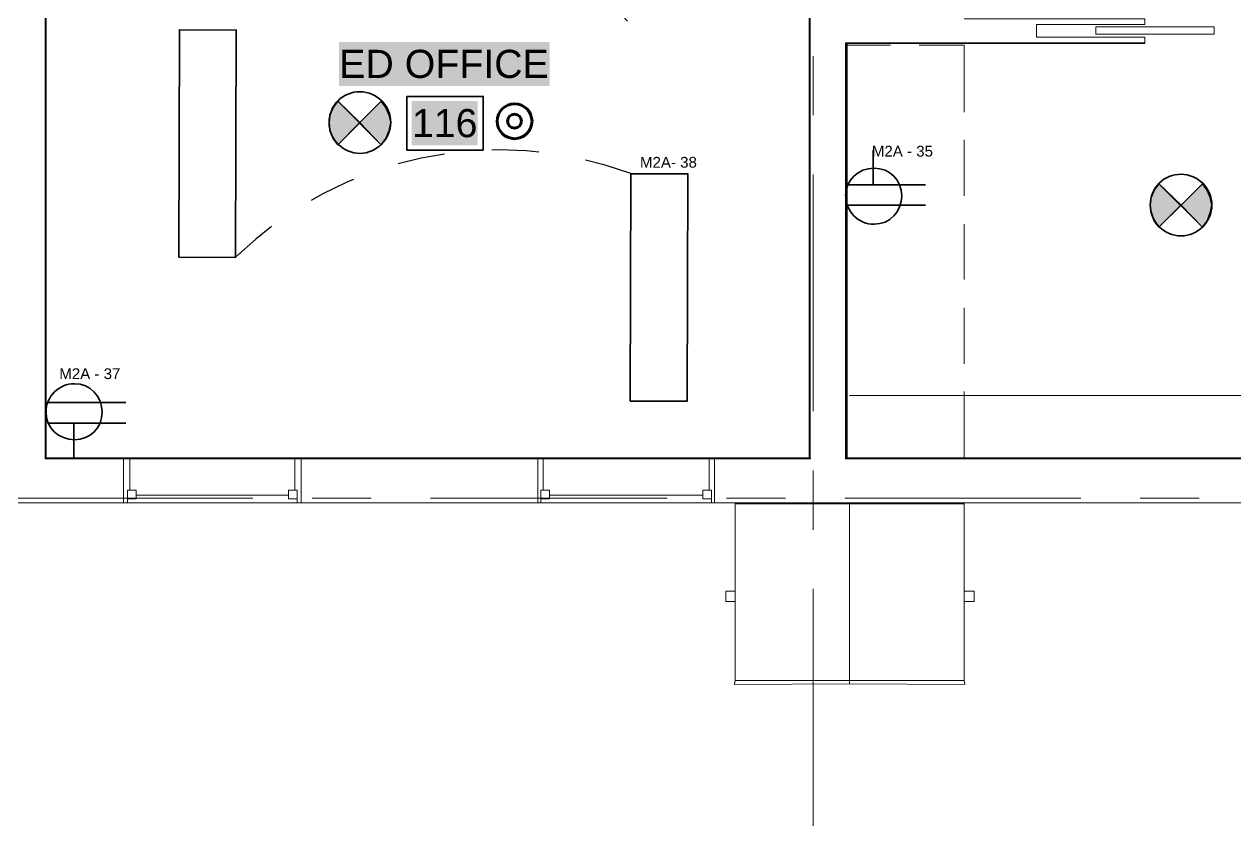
# Model space of a CAD drawing. Header units: millimetres. Extents: x 0.7 to 36.3, y 0.6 to 47.9.
# Drawn here: x 18.578 to 21.134, y 5.418 to 7.11 of the extents above; entities that cross this region are included whole.
import ezdxf

# ---------------------------------------------------------------- set-up
doc = ezdxf.new("R2010")
doc.units = ezdxf.units.MM
doc.header["$LTSCALE"] = 0.007
doc.linetypes.add('HIDDEN', pattern=[9.525, 6.35, -3.175])
doc.layers.add('Dotted', color=1, linetype='HIDDEN', lineweight=30, true_color=0xff0000)
doc.layers.add('PDF2_Geometry', color=7, linetype='Continuous')
doc.layers.add('PDF_Text', color=7, linetype='Continuous')
for name, color, linetype, true_color in [('PDF2_Solid Fills', 7, 'Continuous', 0x7f7f7f), ('PDF_Geometry', 7, 'Continuous', 0x777777), ('PDF_Solid Fills', 7, 'Continuous', 0xffffff)]:
    doc.layers.add(name, color=color, linetype=linetype, true_color=true_color)
doc.styles.add('PDF Arial', font='arial.ttf')

msp = doc.modelspace()

# ---------------------------------------------------------------- hatches: boundary and pattern name
at = {"layer": 'PDF2_Solid Fills', "transparency": 33554559}
for points in [[(19.287, 6.9043), (19.2436, 6.9477), (19.2403, 6.9477), (19.2236, 6.921), (19.222, 6.9043), (19.2303, 6.8693), (19.242, 6.8593)], [(19.3486, 6.9243), (19.3336, 6.9477), (19.3303, 6.9477), (19.287, 6.9043), (19.3336, 6.8577), (19.3503, 6.896)], [(21.0207, 6.7302), (20.9774, 6.7735), (20.9741, 6.7735), (20.9574, 6.7469), (20.9557, 6.7302), (20.9641, 6.6952), (20.9757, 6.6852)], [(21.0824, 6.7502), (21.0674, 6.7735), (21.0641, 6.7735), (21.0207, 6.7302), (21.0674, 6.6835), (21.0841, 6.7219)]]:
    msp.add_hatch(color=256, dxfattribs=at).paths.add_polyline_path(points)

# ---------------------------------------------------------------- linework, layer by layer
at = {"layer": 'Dotted', "color": 0, "linetype": 'Continuous', "lineweight": 200}
for radius in [0.0369, 0.0147]:
    msp.add_circle((19.6134, 6.9056), radius, dxfattribs=at)
at = {"layer": 'Dotted', "linetype": 'HIDDEN', "lineweight": 30}
for centre, radius, start, end in [((19.4463, 6.7702), 0.5332, 40.4956, 142.0356), ((19.5812, 6.0477), 0.7972, 69.5912, 134.3068)]:
    msp.add_arc(centre, radius, start, end, dxfattribs=at)
at = {"layer": 'PDF2_Geometry', "lineweight": 35}
for points in [[(18.9044, 6.6186), (18.906, 7.0985), (19.026, 7.0981), (19.0244, 6.6182)], [(19.287, 6.9027), (19.2403, 6.9477), (19.2303, 6.9343), (19.2236, 6.9193), (19.222, 6.9027), (19.2236, 6.886), (19.2303, 6.8693), (19.2403, 6.856)], [(19.287, 6.9027), (19.332, 6.856), (19.342, 6.8693), (19.3486, 6.886), (19.352, 6.9027), (19.3486, 6.9193), (19.342, 6.9343), (19.332, 6.9477)], [(19.8577, 6.3149), (19.8592, 6.7948), (19.9792, 6.7945), (19.9777, 6.3145)], [(21.0207, 6.7285), (20.9741, 6.7735), (20.9641, 6.7602), (20.9574, 6.7452), (20.9557, 6.7285), (20.9574, 6.7119), (20.9641, 6.6952), (20.9741, 6.6819)], [(21.0207, 6.7285), (21.0657, 6.6819), (21.0757, 6.6952), (21.0824, 6.7119), (21.0857, 6.7285), (21.0824, 6.7452), (21.0757, 6.7602), (21.0657, 6.7735)]]:
    msp.add_lwpolyline(points, close=True, dxfattribs=at)
for points in [[(19.352, 6.9027, 0.413494), (19.287, 6.9677, 0.423077), (19.222, 6.9027, 0.413494), (19.287, 6.8377)], [(21.0857, 6.7285, 0.413494), (21.0207, 6.7935, 0.423077), (20.9557, 6.7285, 0.413494), (21.0207, 6.6635)]]:
    msp.add_lwpolyline(points, format="xyb", dxfattribs=at)
for points in [[(19.332, 6.856), (19.2403, 6.9477)], [(19.2403, 6.856), (19.332, 6.9477)], [(20.3708, 6.8447), (20.3708, 6.7714)], [(21.0657, 6.6819), (20.9741, 6.7735)], [(20.9741, 6.6819), (21.0657, 6.7735)], [(20.4808, 6.7714), (20.3158, 6.7714)], [(20.4808, 6.7281), (20.3158, 6.7281)], [(18.7926, 6.3114), (18.6276, 6.3114)], [(18.7926, 6.2681), (18.6276, 6.2681)], [(18.6826, 6.1947), (18.6826, 6.2681)]]:
    msp.add_lwpolyline(points, dxfattribs=at)
for centre, start, end in [((20.3723, 6.7478), 179.7603, 270.2397), ((18.684, 6.2917), 89.7603, 180.2397)]:
    msp.add_arc(centre, 0.0597, start, end, dxfattribs=at)
for points in [[(19.352, 6.9027), (19.352, 6.8677), (19.322, 6.8377), (19.287, 6.8377)], [(20.3125, 6.7481), (20.3125, 6.7814), (20.3392, 6.8064), (20.3725, 6.8064)], [(20.3725, 6.8064), (20.4058, 6.8064), (20.4308, 6.7814), (20.4308, 6.7481)], [(20.4308, 6.7481), (20.4308, 6.7147), (20.4058, 6.6881), (20.3725, 6.6881)], [(21.0857, 6.7285), (21.0857, 6.6935), (21.0557, 6.6635), (21.0207, 6.6635)], [(18.7426, 6.2914), (18.7426, 6.3247), (18.7176, 6.3514), (18.6842, 6.3514)], [(18.6242, 6.2914), (18.6242, 6.2581), (18.6509, 6.2331), (18.6842, 6.2331)], [(18.6842, 6.2331), (18.7176, 6.2331), (18.7426, 6.2581), (18.7426, 6.2914)]]:
    msp.add_open_spline(points, degree=3, dxfattribs=at)
at = {"layer": 'PDF_Geometry', "lineweight": 18}
for points in [[(20.3142, 6.0998), (20.0359, 6.0998), (20.0359, 6.1931), (20.2375, 6.1931), (20.2375, 7.6647), (19.0326, 7.6647), (19.0326, 7.7147), (20.2375, 7.7147), (20.2375, 9.223), (18.6226, 9.223), (18.6226, 9.1913), (18.5726, 9.1913), (18.5726, 9.2663), (18.5726, 9.2963), (18.6226, 9.2963), (20.3075, 9.2963), (20.7492, 9.2963), (20.7492, 9.2663), (20.7492, 9.223), (20.5625, 9.223)], [(17.9543, 6.0998), (18.7876, 6.0998), (18.7876, 6.1931), (18.6226, 6.1931), (18.6226, 7.3364), (18.6226, 7.6647), (18.6576, 7.6647), (18.6576, 7.7147), (18.6226, 7.7147), (18.6226, 8.668), (18.6226, 8.8163), (18.5726, 8.8163)], [(23.6524, 7.4097), (23.6524, 7.1214), (23.6524, 7.433), (23.7024, 7.433), (23.7024, 7.0964), (23.7024, 7.0597), (23.7024, 7.0164), (23.6524, 7.0164), (23.6524, 7.0597), (23.6524, 7.0714), (22.0358, 7.0714), (22.0358, 6.1931), (23.6524, 6.1931), (23.6524, 6.2247), (23.7024, 6.2247), (23.7024, 6.1931), (23.9507, 6.1931), (23.9507, 6.0998), (20.3292, 6.0998)], [(21.9874, 6.1931), (20.3125, 6.1931), (20.3125, 7.0714), (20.9441, 7.0714), (20.9441, 7.083), (20.7158, 7.083), (20.7158, 7.1097), (20.9441, 7.1097), (20.9441, 7.1214), (20.5625, 7.1214)]]:
    msp.add_lwpolyline(points, dxfattribs=at)
at = {"layer": 'PDF_Geometry', "lineweight": 9}
msp.add_lwpolyline([(19.0326, 7.6647, -0.413474), (18.6576, 7.2914), (18.6576, 7.6647), (18.6226, 7.6647), (18.6576, 7.6647), (18.6576, 7.663), (18.6242, 7.663), (18.6242, 7.3364), (18.6242, 7.6647), (18.6242, 7.3364), (18.6242, 6.1931)], format="xyb", dxfattribs=at)
for points in [[(18.6226, 7.6647), (18.6226, 7.3364), (18.6226, 6.1931), (20.2392, 6.1931)], [(20.2375, 7.6647), (20.2375, 6.1931), (20.2375, 7.6647)], [(20.3125, 7.0714), (20.3125, 7.0714)], [(20.3142, 7.0714), (20.9441, 7.0714), (20.3125, 7.0714), (20.9441, 7.0714), (20.9441, 7.0697), (20.3158, 7.0697), (20.3158, 6.1947), (21.9841, 6.1947), (21.9841, 7.0697), (21.4858, 7.0697), (21.4858, 7.0714), (21.9874, 7.0714), (21.4858, 7.0714), (21.9858, 7.0714), (21.9858, 6.1931), (21.9858, 7.0714)], [(21.9874, 7.0714), (21.9874, 6.1931), (21.9858, 6.1931), (20.3142, 6.1931), (20.3125, 6.1931), (20.3125, 7.0714)], [(20.3142, 7.0714), (20.3142, 6.1931), (20.3142, 7.0714)], [(20.9441, 7.0714), (20.9441, 7.0714)], [(20.2442, 6.9181), (20.2442, 7.043)], [(20.2442, 6.2931), (20.2442, 6.7931)], [(20.1242, 6.1931), (19.0276, 6.1931)], [(20.2442, 6.0431), (20.2442, 6.1681)], [(18.5609, 6.1098), (19.0609, 6.1098)], [(19.1859, 6.1098), (19.3109, 6.1098)], [(19.4359, 6.1098), (19.9359, 6.1098)], [(20.0609, 6.1098), (20.1858, 6.1098)], [(20.3108, 6.1098), (20.8092, 6.1098)], [(20.9341, 6.1098), (21.0591, 6.1098)], [(20.3208, 6.0981), (20.3208, 5.7248), (20.3208, 5.7181), (20.0775, 5.7164)], [(20.5375, 6.0981), (20.5375, 6.0998), (20.5625, 6.0998), (20.3292, 6.0998), (20.3208, 6.0998), (20.3142, 6.0998), (20.0792, 6.0998), (20.1042, 6.0998), (20.3208, 6.0998), (20.5375, 6.0998)], [(20.0792, 6.0981), (20.0792, 6.0981)], [(20.0792, 5.7248), (20.0792, 6.0981), (20.0792, 5.9131)], [(20.1042, 6.0998), (20.1042, 6.0981)], [(20.3192, 6.0998), (20.3208, 6.0998), (20.3208, 6.0981), (20.3192, 6.0981)], [(20.5625, 6.0981), (20.5625, 6.0981)], [(20.5625, 5.8914), (20.5625, 5.7248), (20.5625, 6.0981), (20.5625, 5.9131)], [(20.0792, 5.9131), (20.0592, 5.9131), (20.0792, 5.9131)], [(20.2442, 5.4181), (20.2442, 5.9181)], [(20.5625, 5.9131), (20.5842, 5.9131), (20.5625, 5.9131)], [(20.0792, 5.8914), (20.0592, 5.8914), (20.0792, 5.8914)], [(20.0792, 5.8914), (20.0792, 5.7248)], [(20.5625, 5.8914), (20.5842, 5.8914), (20.5625, 5.8914)], [(20.0792, 5.7248), (20.0792, 5.7248)], [(20.5642, 5.7164), (20.3208, 5.7181)]]:
    msp.add_lwpolyline(points, dxfattribs=at)
for points in [[(18.6242, 6.1947), (20.2358, 6.1947), (20.2358, 7.663), (20.2375, 7.663), (20.2375, 7.6647), (20.2375, 6.1931), (18.6242, 6.1931), (18.6242, 7.3364)], [(20.4075, 7.0664), (20.3125, 7.0664), (20.3125, 6.9247), (20.3125, 7.0664)], [(20.5625, 6.9247), (20.5625, 7.0664), (20.4675, 7.0664), (20.5625, 7.0664)], [(20.3125, 6.8664), (20.3125, 6.7481)], [(20.5625, 6.7481), (20.5625, 6.8664)], [(20.3125, 6.6881), (20.3125, 6.5714)], [(20.5625, 6.5714), (20.5625, 6.6881)], [(20.3125, 6.5114), (20.3125, 6.3931)], [(20.5625, 6.3931), (20.5625, 6.5114)], [(20.3125, 6.3347), (20.3125, 6.1931), (20.4075, 6.1931), (20.3125, 6.1931)], [(20.5625, 6.1931), (20.5625, 6.3347), (20.5625, 6.1931), (20.4675, 6.1931)], [(19.1626, 6.1931), (19.1626, 6.0998), (18.7876, 6.0998), (18.7876, 6.1931)], [(20.0359, 6.1931), (20.0359, 6.0998), (19.6625, 6.0998), (19.6625, 6.1931)], [(20.3125, 6.1931), (21.9874, 6.1931)], [(20.5625, 6.0981), (20.5375, 6.0981), (20.3208, 6.0981), (20.1042, 6.0981), (20.0792, 6.0981), (20.0792, 6.0998), (20.3208, 6.0998), (20.5625, 6.0998)], [(20.0592, 5.8914), (20.0592, 5.9131)], [(20.0792, 5.8914), (20.0792, 5.9131)], [(20.5625, 5.8914), (20.5625, 5.9131)], [(20.5842, 5.8914), (20.5842, 5.9131)], [(20.0792, 5.7248), (20.0775, 5.7181), (20.0775, 5.7164), (20.0792, 5.7248), (20.3208, 5.7248), (20.5625, 5.7248), (20.3208, 5.7248)], [(20.5625, 5.7248), (20.5642, 5.7164), (20.5642, 5.7181)]]:
    msp.add_lwpolyline(points, close=True, dxfattribs=at)
at = {"layer": 'PDF_Geometry', "lineweight": 13}
for points in [[(20.8408, 7.0897), (20.8408, 7.1047), (21.0908, 7.1047), (21.0908, 7.0897)], [(18.8142, 6.1081), (18.8142, 6.1264), (18.7959, 6.1264), (18.7959, 6.1081)], [(19.1359, 6.1081), (19.1359, 6.1264), (19.1542, 6.1264), (19.1542, 6.1081)], [(19.6875, 6.1081), (19.6875, 6.1264), (19.6692, 6.1264), (19.6692, 6.1081)], [(20.0109, 6.1081), (20.0109, 6.1264), (20.0292, 6.1264), (20.0292, 6.1081)]]:
    msp.add_lwpolyline(points, close=True, dxfattribs=at)
at = {"layer": 'PDF_Geometry', "color": 7, "lineweight": 35}
msp.add_lwpolyline([(19.3859, 6.9581), (19.5475, 6.9581), (19.5475, 6.8447), (19.3859, 6.8447)], close=True, dxfattribs=at)
at = {"layer": 'PDF_Geometry', "color": 253, "lineweight": 9, "true_color": 0xababab}
msp.add_lwpolyline([(20.3208, 6.3264), (21.9841, 6.3264)], dxfattribs=at)
at = {"layer": 'PDF_Geometry', "lineweight": 13}
for points in [[(18.7876, 6.0998), (18.7959, 6.0998), (18.7959, 6.1264), (18.8009, 6.1264), (18.8009, 6.1931), (18.7876, 6.1931)], [(19.1626, 6.0998), (19.1542, 6.0998), (19.1542, 6.1264), (19.1492, 6.1264), (19.1492, 6.1931), (19.1626, 6.1931)], [(19.6625, 6.0998), (19.6692, 6.0998), (19.6692, 6.1264), (19.6742, 6.1264), (19.6742, 6.1931), (19.6625, 6.1931)], [(20.0359, 6.0998), (20.0292, 6.0998), (20.0292, 6.1264), (20.0242, 6.1264), (20.0242, 6.1931), (20.0359, 6.1931)], [(19.1359, 6.1164), (18.8142, 6.1164)], [(20.0109, 6.1164), (19.6875, 6.1164)]]:
    msp.add_lwpolyline(points, dxfattribs=at)
at = {"layer": 'PDF_Geometry', "lineweight": 18}
msp.add_lwpolyline([(19.6625, 6.1931), (19.1626, 6.1931), (19.1626, 6.0998), (19.6625, 6.0998)], close=True, dxfattribs=at)
at = {"layer": 'PDF_Solid Fills', "lineweight": 35, "transparency": 33554559}
for points in [[(19.2426, 6.9797), (19.6875, 6.9797), (19.2426, 7.073), (19.6875, 7.073)], [(19.3959, 6.8547), (19.5359, 6.8547), (19.3959, 6.9481), (19.5359, 6.9481)]]:
    msp.add_solid(points, dxfattribs=at)

# ---------------------------------------------------------------- texts
at = {"layer": 'PDF_Text', "attachment_point": 4, "style": 'PDF Arial'}
for s, insert, char_height in [('ED OFFICE', (19.2433, 7.0262), 0.05939), ('116', (19.3967, 6.9012), 0.05939), ('M2A - 35', (20.3679, 6.8421), 0.02276), ('M2A- 38', (19.8783, 6.8187), 0.02276), ('M2A - 37', (18.6522, 6.3724), 0.02276)]:
    msp.add_mtext(s, dxfattribs=dict(at, insert=insert, char_height=char_height))

doc.saveas('drawing.dxf')
